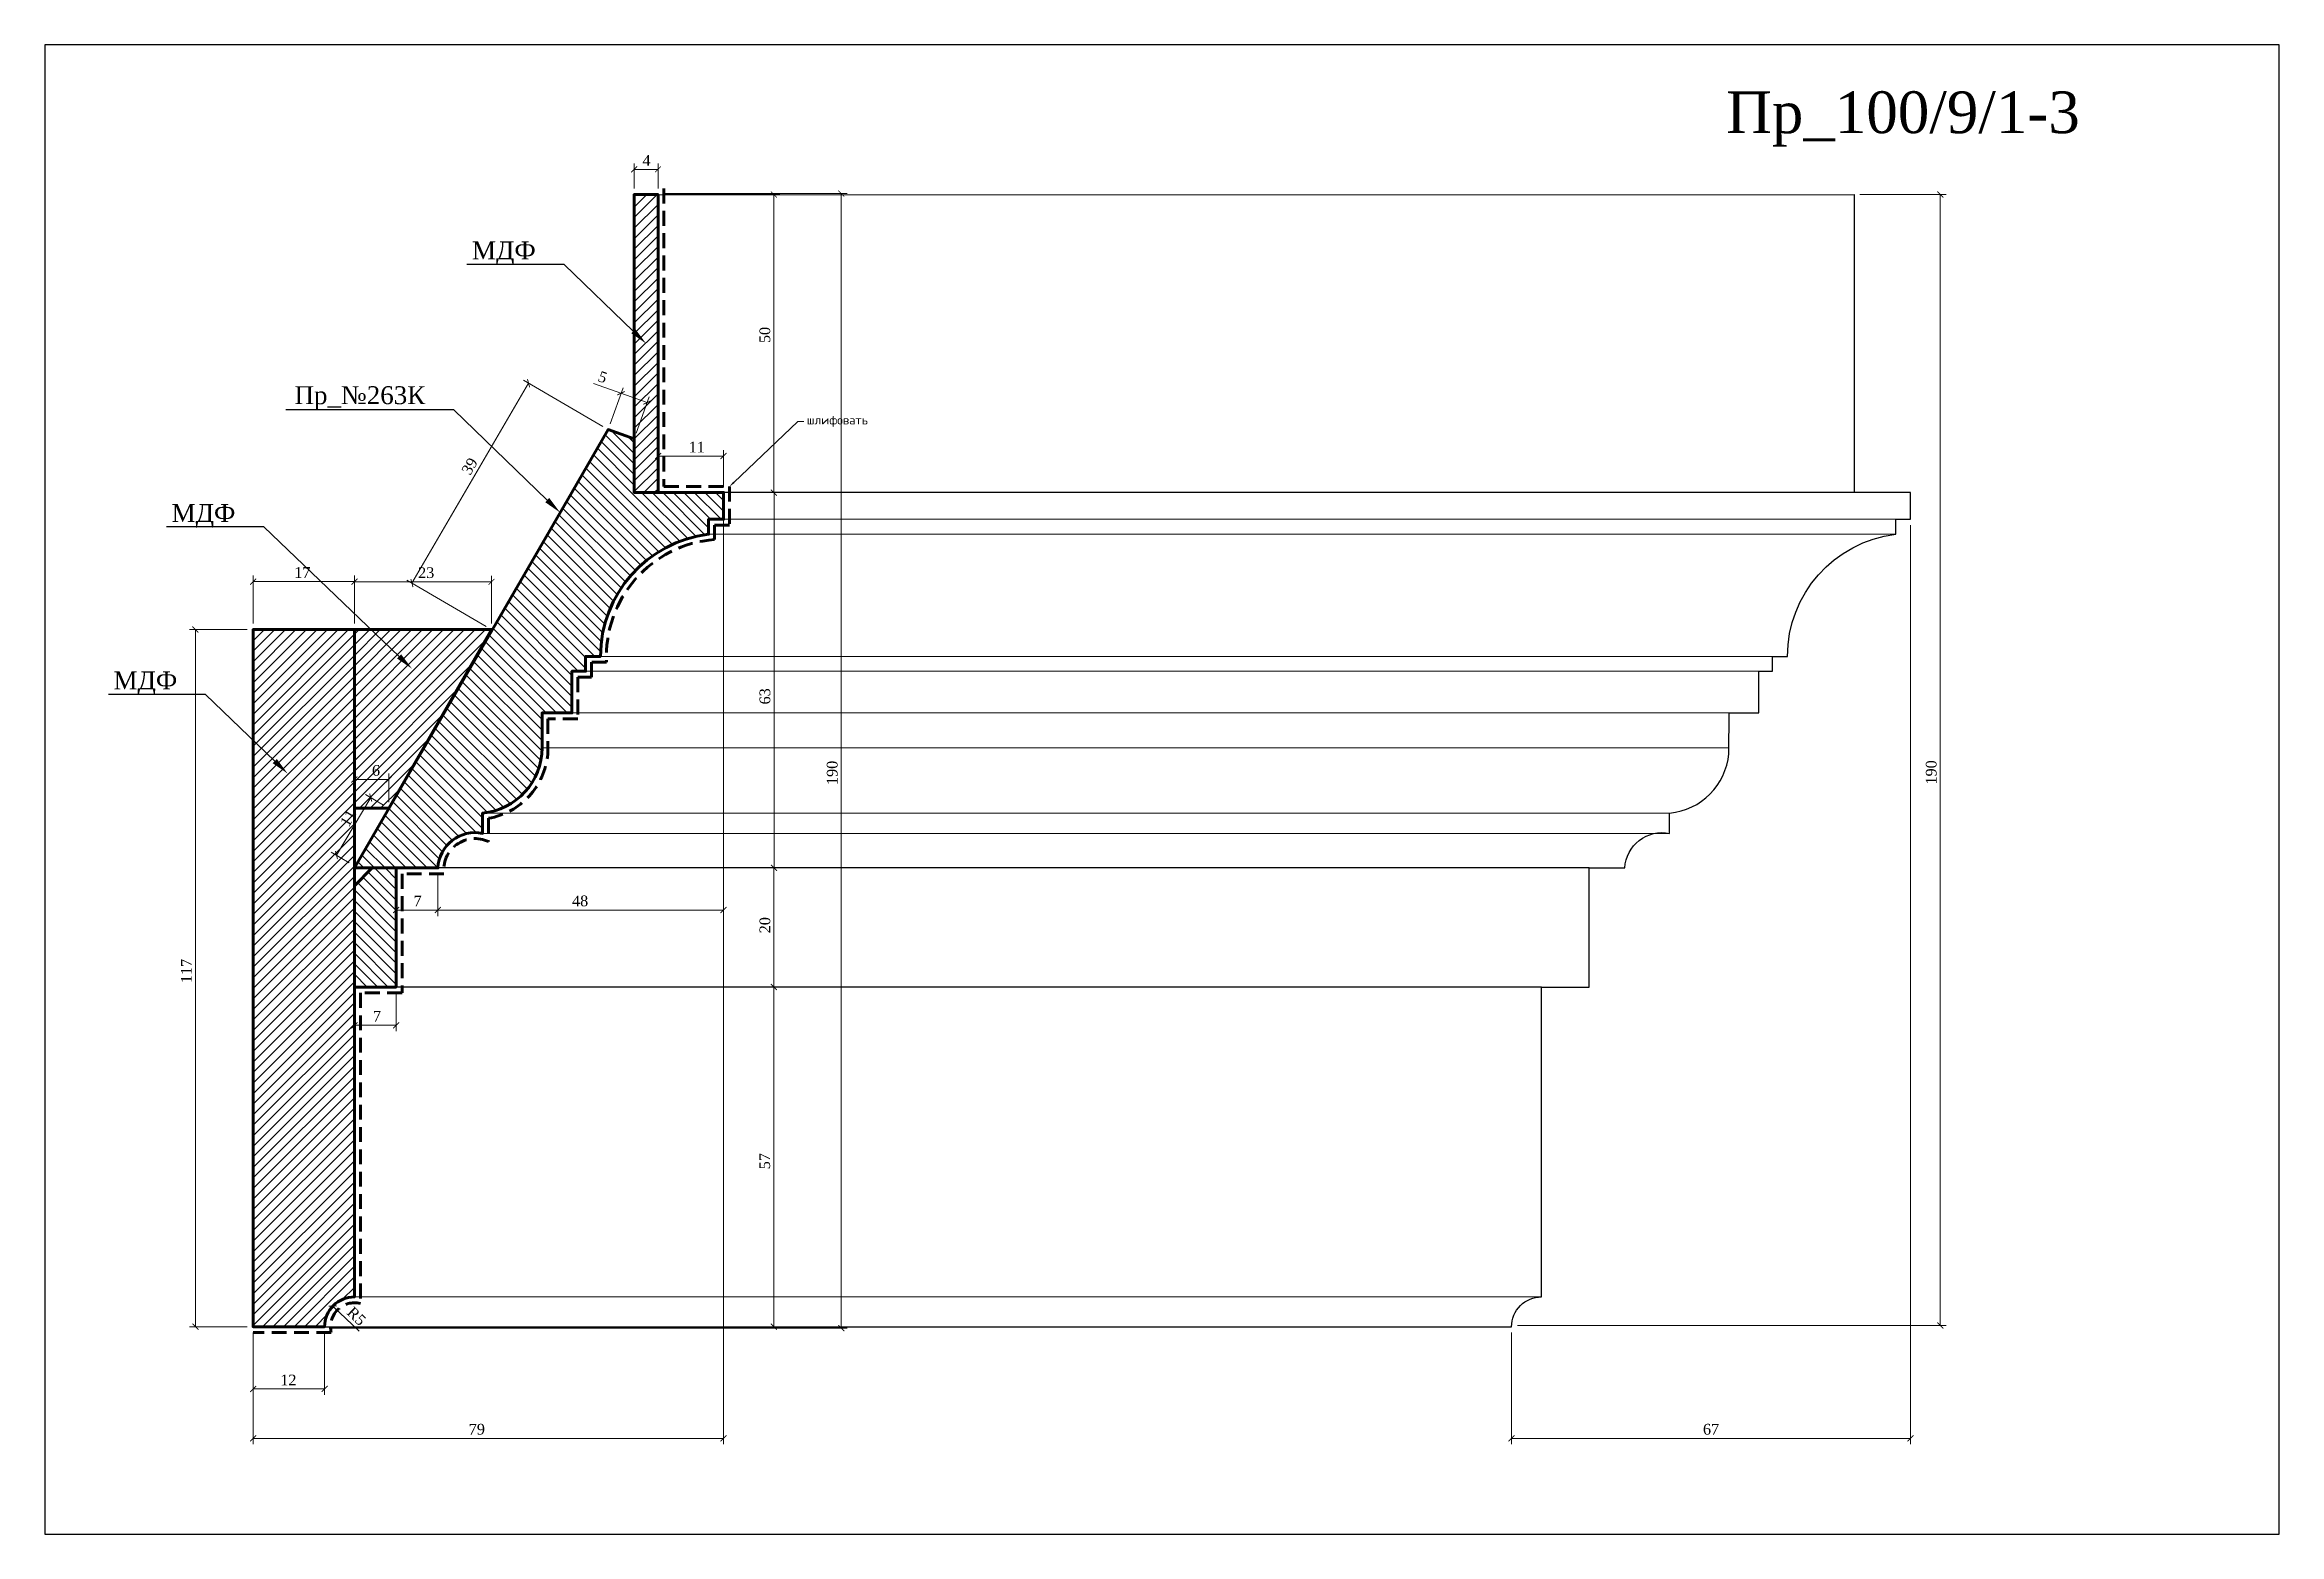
# Model space of a CAD drawing. Header units: millimetres. Extents: x 309411 to 309786, y -92782 to -92532.
import ezdxf
from ezdxf import colors
from ezdxf.entities.mleader import LeaderData, LeaderLine
from ezdxf.math import Vec2, Vec3

# ---------------------------------------------------------------- set-up
doc = ezdxf.new("R2010")
doc.units = ezdxf.units.MM
doc.header["$MEASUREMENT"] = 0
doc.linetypes.add('HIDDEN', pattern=[0.375, 0.25, -0.125])
doc.layers.add('Outside panel', color=7, linetype='Continuous', lineweight=18, true_color=0x7f5e57)
doc.layers.add('линия 50', color=1, linetype='Continuous', lineweight=140)
doc.layers.add('служебный слой РАЗМЕРЫ', color=7, linetype='Continuous', lineweight=9)
doc.layers.add('размеры в модели', color=7, linetype='Continuous')
doc.styles.add('ELECT', font='times.ttf')
doc.styles.get("Standard").update_dxf_attribs({"font": 'times.ttf'})
doc.styles.add('ЕСКД профили текст', font='isocpeur.ttf')
doc.dimstyles.new('M_1', dxfattribs={"dimtxt": 1.8, "dimasz": 1, "dimexe": 1, "dimexo": 1, "dimgap": 0.6, "dimtad": 1, "dimdec": 0, "dimdsep": 46, "dimtxsty": 'Standard', "dimblk": 'ARCHTICK', "dimcen": -5, "dimclrd": 7, "dimclre": 7, "dimclrt": 7, "dimadec": 0, "dimazin": 0, "dimtfac": 1, "dimtdec": 0, "dimtmove": 0, "dimatfit": 3, "dimfxl": 1, "dimtolj": 1, "dimtzin": 0, "dimlwd": 5, "dimlwe": 5, "dimarcsym": 0})
pattern_1 = [(135, (1675.8667, -1718.5558), (-0.8838834765, -0.8838834765), [])]
pattern_2 = [(45, (177.5059, 2059.1072), (-0.8838834765, 0.8838834765), [])]

# ---------------------------------------------------------------- blocks, each defined once
blk = doc.blocks.new('_ArchTick')
at = {"color": 0, "linetype": 'ByBlock', "const_width": 0.15}
blk.add_lwpolyline([(-0.5, -0.5), (0.5, 0.5)], dxfattribs=at)
blk = doc.blocks.new('*D23')
at = {"color": 7, "lineweight": 5, "ltscale": 1000, "transparency": 16777216}
for p, q in [((309724.42, -92612.23), (309724.42, -92766.47)), ((309657.47, -92747.73), (309657.47, -92766.47)), ((309657.47, -92765.47), (309724.42, -92765.47))]:
    blk.add_line(p, q, dxfattribs=at)
at = {"layer": 'Defpoints', "color": 0, "ltscale": 1000, "transparency": 16777216}
for p in [(309724.42, -92611.23), (309657.47, -92746.73), (309724.42, -92765.47)]:
    blk.add_point(p, dxfattribs=at)
at = {"color": 7, "lineweight": 5, "ltscale": 1000, "transparency": 16777216, "rotation": 180}
blk.add_blockref('_ArchTick', (309657.47, -92765.47), dxfattribs=at)
at = {"color": 7, "lineweight": 5, "ltscale": 1000, "transparency": 16777216}
blk.add_blockref('_ArchTick', (309724.42, -92765.47), dxfattribs=at)
at = {"color": 7, "ltscale": 1000, "transparency": 16777216, "insert": (309690.94, -92763.95), "char_height": 1.8, "attachment_point": 5}
blk.add_mtext('\\A1;67', dxfattribs=at)
blk = doc.blocks.new('*D22')
at = {"color": 7, "lineweight": 5, "ltscale": 1000, "transparency": 16777216}
for p, q in [((309715.93, -92556.73), (309730.41, -92556.73)), ((309729.41, -92556.73), (309729.41, -92746.52)), ((309658.47, -92746.52), (309730.41, -92746.52))]:
    blk.add_line(p, q, dxfattribs=at)
at = {"layer": 'Defpoints', "color": 0, "ltscale": 1000, "transparency": 16777216}
for p in [(309714.93, -92556.73), (309657.47, -92746.52), (309729.41, -92746.52)]:
    blk.add_point(p, dxfattribs=at)
at = {"color": 7, "lineweight": 5, "ltscale": 1000, "transparency": 16777216}
for p, rotation in [((309729.41, -92556.73), 90), ((309729.41, -92746.52), 270)]:
    blk.add_blockref('_ArchTick', p, dxfattribs=dict(at, rotation=rotation))
at = {"color": 7, "ltscale": 1000, "transparency": 16777216, "insert": (309727.89, -92653.71), "char_height": 1.8, "attachment_point": 5, "rotation": 90}
blk.add_mtext('\\A1;190', dxfattribs=at)
blk = doc.blocks.new('*D21')
at = {"layer": 'Defpoints', "color": 0, "ltscale": 1000, "transparency": 16777216}
for p in [(309525.22, -92606.73), (309446.28, -92746.73), (309525.22, -92765.47)]:
    blk.add_point(p, dxfattribs=at)
at = {"layer": 'размеры в модели', "color": 7, "lineweight": 5, "ltscale": 1000, "transparency": 16777216}
for p, q in [((309525.22, -92607.73), (309525.22, -92766.47)), ((309446.28, -92747.73), (309446.28, -92766.47)), ((309446.28, -92765.47), (309525.22, -92765.47))]:
    blk.add_line(p, q, dxfattribs=at)
at = {"layer": 'размеры в модели', "color": 7, "lineweight": 5, "ltscale": 1000, "transparency": 16777216, "rotation": 180}
blk.add_blockref('_ArchTick', (309446.28, -92765.47), dxfattribs=at)
at = {"layer": 'размеры в модели', "color": 7, "lineweight": 5, "ltscale": 1000, "transparency": 16777216}
blk.add_blockref('_ArchTick', (309525.22, -92765.47), dxfattribs=at)
at = {"layer": 'размеры в модели', "color": 7, "ltscale": 1000, "transparency": 16777216, "insert": (309483.82, -92763.95), "char_height": 1.8, "attachment_point": 5}
blk.add_mtext('\\A1;79', dxfattribs=at)
blk = doc.blocks.new('*D20')
at = {"layer": 'Defpoints', "color": 0, "ltscale": 1000, "transparency": 16777216}
for p in [(309514.35, -92556.56), (309458.29, -92746.98), (309544.97, -92746.98)]:
    blk.add_point(p, dxfattribs=at)
at = {"layer": 'размеры в модели', "color": 7, "lineweight": 5, "ltscale": 1000, "transparency": 16777216}
for p, q in [((309515.35, -92556.56), (309545.97, -92556.56)), ((309544.97, -92556.56), (309544.97, -92746.98)), ((309459.29, -92746.98), (309545.97, -92746.98))]:
    blk.add_line(p, q, dxfattribs=at)
for p, rotation in [((309544.97, -92556.56), 90), ((309544.97, -92746.98), 270)]:
    blk.add_blockref('_ArchTick', p, dxfattribs=dict(at, rotation=rotation))
at = {"layer": 'размеры в модели', "color": 7, "ltscale": 1000, "transparency": 16777216, "insert": (309543.46, -92653.79), "char_height": 1.8, "attachment_point": 5, "rotation": 90}
blk.add_mtext('\\A1;190', dxfattribs=at)
blk = doc.blocks.new('*D19')
at = {"layer": 'Defpoints', "color": 0, "ltscale": 1000, "transparency": 16777216}
for p in [(309446.28, -92629.73), (309436.59, -92746.73), (309446.28, -92746.73)]:
    blk.add_point(p, dxfattribs=at)
at = {"layer": 'размеры в модели', "color": 7, "lineweight": 5, "ltscale": 1000, "transparency": 16777216}
for p, q in [((309445.28, -92629.73), (309435.59, -92629.73)), ((309436.59, -92629.73), (309436.59, -92746.73)), ((309445.28, -92746.73), (309435.59, -92746.73))]:
    blk.add_line(p, q, dxfattribs=at)
for p, rotation in [((309436.59, -92629.73), 90), ((309436.59, -92746.73), 270)]:
    blk.add_blockref('_ArchTick', p, dxfattribs=dict(at, rotation=rotation))
at = {"layer": 'размеры в модели', "color": 7, "ltscale": 1000, "transparency": 16777216, "insert": (309435.07, -92687.03), "char_height": 1.8, "attachment_point": 5, "rotation": 90}
blk.add_mtext('\\A1;117', dxfattribs=at)
blk = doc.blocks.new('*D18')
at = {"layer": 'Defpoints', "color": 0, "ltscale": 1000, "transparency": 16777216}
for p in [(309486.28, -92621.72), (309463.28, -92629.73), (309486.28, -92629.73)]:
    blk.add_point(p, dxfattribs=at)
at = {"layer": 'размеры в модели', "color": 7, "lineweight": 5, "ltscale": 1000, "transparency": 16777216}
for p, q in [((309463.28, -92628.73), (309463.28, -92620.72)), ((309486.28, -92628.73), (309486.28, -92620.72)), ((309463.28, -92621.72), (309486.28, -92621.72))]:
    blk.add_line(p, q, dxfattribs=at)
at = {"layer": 'размеры в модели', "color": 7, "lineweight": 5, "ltscale": 1000, "transparency": 16777216, "rotation": 180}
blk.add_blockref('_ArchTick', (309463.28, -92621.72), dxfattribs=at)
at = {"layer": 'размеры в модели', "color": 7, "lineweight": 5, "ltscale": 1000, "transparency": 16777216}
blk.add_blockref('_ArchTick', (309486.28, -92621.72), dxfattribs=at)
at = {"layer": 'размеры в модели', "color": 7, "ltscale": 1000, "transparency": 16777216, "insert": (309475.32, -92620.2), "char_height": 1.8, "attachment_point": 5}
blk.add_mtext('\\A1;23', dxfattribs=at)
blk = doc.blocks.new('*D17')
at = {"layer": 'Defpoints', "color": 0, "ltscale": 1000, "transparency": 16777216}
for p in [(309463.28, -92621.68), (309446.28, -92629.73), (309463.28, -92629.73)]:
    blk.add_point(p, dxfattribs=at)
at = {"layer": 'размеры в модели', "color": 7, "lineweight": 5, "ltscale": 1000, "transparency": 16777216}
for p, q in [((309446.28, -92628.73), (309446.28, -92620.68)), ((309463.28, -92628.73), (309463.28, -92620.68)), ((309446.28, -92621.68), (309463.28, -92621.68))]:
    blk.add_line(p, q, dxfattribs=at)
at = {"layer": 'размеры в модели', "color": 7, "lineweight": 5, "ltscale": 1000, "transparency": 16777216, "rotation": 180}
blk.add_blockref('_ArchTick', (309446.28, -92621.68), dxfattribs=at)
at = {"layer": 'размеры в модели', "color": 7, "lineweight": 5, "ltscale": 1000, "transparency": 16777216}
blk.add_blockref('_ArchTick', (309463.28, -92621.68), dxfattribs=at)
at = {"layer": 'размеры в модели', "color": 7, "ltscale": 1000, "transparency": 16777216, "insert": (309454.54, -92620.16), "char_height": 1.8, "attachment_point": 5}
blk.add_mtext('\\A1;17', dxfattribs=at)
blk = doc.blocks.new('*D16')
at = {"layer": 'Defpoints', "color": 0, "ltscale": 1000, "transparency": 16777216}
for p in [(309459.67, -92743.27), (309463.28, -92746.73)]:
    blk.add_point(p, dxfattribs=at)
at = {"layer": 'размеры в модели', "color": 7, "lineweight": 5, "ltscale": 1000, "transparency": 16777216}
blk.add_line((309464.06, -92747.48), (309459.67, -92743.27), dxfattribs=at)
at = {"layer": 'размеры в модели', "color": 7, "lineweight": 5, "ltscale": 1000, "transparency": 16777216, "rotation": 136.2075219854347}
blk.add_blockref('_ArchTick', (309459.67, -92743.27), dxfattribs=at)
at = {"layer": 'размеры в модели', "color": 7, "ltscale": 1000, "transparency": 16777216, "insert": (309463.63, -92744.97), "char_height": 1.8, "attachment_point": 5, "rotation": 316.2075}
blk.add_mtext('\\A1;R5', dxfattribs=at)
blk = doc.blocks.new('*D15')
at = {"layer": 'Defpoints', "color": 0, "ltscale": 1000, "transparency": 16777216}
for p in [(309512.39, -92591.64), (309505.85, -92596.17), (309510.22, -92597.73)]:
    blk.add_point(p, dxfattribs=at)
at = {"layer": 'размеры в модели', "color": 7, "lineweight": 5, "ltscale": 1000, "transparency": 16777216}
for p, q in [((309508.01, -92590.08), (309503.37, -92588.43)), ((309506.18, -92595.23), (309508.35, -92589.14)), ((309512.39, -92591.64), (309508.01, -92590.08)), ((309510.56, -92596.79), (309512.73, -92590.7))]:
    blk.add_line(p, q, dxfattribs=at)
for p, rotation in [((309508.01, -92590.08), 160.4002902093066), ((309512.39, -92591.64), 340.4002902093066)]:
    blk.add_blockref('_ArchTick', p, dxfattribs=dict(at, rotation=rotation))
at = {"layer": 'размеры в модели', "color": 7, "ltscale": 1000, "transparency": 16777216, "insert": (309504.93, -92587.37), "char_height": 1.8, "attachment_point": 5, "rotation": 340.4003}
blk.add_mtext('\\A1;5', dxfattribs=at)
blk = doc.blocks.new('*D14')
at = {"layer": 'Defpoints', "color": 0, "ltscale": 1000, "transparency": 16777216}
for p in [(309525.22, -92600.61), (309514.23, -92606.76), (309525.22, -92606.76)]:
    blk.add_point(p, dxfattribs=at)
at = {"layer": 'размеры в модели', "color": 7, "lineweight": 5, "ltscale": 1000, "transparency": 16777216}
for p, q in [((309514.23, -92605.76), (309514.23, -92599.61)), ((309514.23, -92600.61), (309525.22, -92600.61)), ((309525.22, -92605.76), (309525.22, -92599.61))]:
    blk.add_line(p, q, dxfattribs=at)
at = {"layer": 'размеры в модели', "color": 7, "lineweight": 5, "ltscale": 1000, "transparency": 16777216, "rotation": 180}
blk.add_blockref('_ArchTick', (309514.23, -92600.61), dxfattribs=at)
at = {"layer": 'размеры в модели', "color": 7, "lineweight": 5, "ltscale": 1000, "transparency": 16777216}
blk.add_blockref('_ArchTick', (309525.22, -92600.61), dxfattribs=at)
at = {"layer": 'размеры в модели', "color": 7, "ltscale": 1000, "transparency": 16777216, "insert": (309520.72, -92599.11), "char_height": 1.8, "attachment_point": 5}
blk.add_mtext('\\A1;11', dxfattribs=at)
blk = doc.blocks.new('*D13')
at = {"layer": 'Defpoints', "color": 0, "ltscale": 1000, "transparency": 16777216}
for p in [(309525.22, -92611.23), (309477.28, -92669.73), (309525.22, -92676.81)]:
    blk.add_point(p, dxfattribs=at)
at = {"layer": 'размеры в модели', "color": 7, "lineweight": 5, "ltscale": 1000, "transparency": 16777216}
for p, q in [((309525.22, -92612.23), (309525.22, -92677.81)), ((309477.28, -92670.73), (309477.28, -92677.81)), ((309477.28, -92676.81), (309525.22, -92676.81))]:
    blk.add_line(p, q, dxfattribs=at)
at = {"layer": 'размеры в модели', "color": 7, "lineweight": 5, "ltscale": 1000, "transparency": 16777216, "rotation": 180}
blk.add_blockref('_ArchTick', (309477.28, -92676.81), dxfattribs=at)
at = {"layer": 'размеры в модели', "color": 7, "lineweight": 5, "ltscale": 1000, "transparency": 16777216}
blk.add_blockref('_ArchTick', (309525.22, -92676.81), dxfattribs=at)
at = {"layer": 'размеры в модели', "color": 7, "ltscale": 1000, "transparency": 16777216, "insert": (309501.15, -92675.29), "char_height": 1.8, "attachment_point": 5}
blk.add_mtext('\\A1;48', dxfattribs=at)
blk = doc.blocks.new('*D12')
at = {"layer": 'Defpoints', "color": 0, "ltscale": 1000, "transparency": 16777216}
for p in [(309470.28, -92669.73), (309477.28, -92669.72), (309477.28, -92676.81)]:
    blk.add_point(p, dxfattribs=at)
at = {"layer": 'размеры в модели', "color": 7, "lineweight": 5, "ltscale": 1000, "transparency": 16777216}
for p, q in [((309470.28, -92670.73), (309470.28, -92677.81)), ((309477.28, -92670.72), (309477.28, -92677.81)), ((309470.28, -92676.81), (309477.28, -92676.81))]:
    blk.add_line(p, q, dxfattribs=at)
at = {"layer": 'размеры в модели', "color": 7, "lineweight": 5, "ltscale": 1000, "transparency": 16777216, "rotation": 180}
blk.add_blockref('_ArchTick', (309470.28, -92676.81), dxfattribs=at)
at = {"layer": 'размеры в модели', "color": 7, "lineweight": 5, "ltscale": 1000, "transparency": 16777216}
blk.add_blockref('_ArchTick', (309477.28, -92676.81), dxfattribs=at)
at = {"layer": 'размеры в модели', "color": 7, "ltscale": 1000, "transparency": 16777216, "insert": (309473.88, -92675.29), "char_height": 1.8, "attachment_point": 5}
blk.add_mtext('\\A1;7', dxfattribs=at)
blk = doc.blocks.new('*D11')
at = {"layer": 'Defpoints', "color": 0, "ltscale": 1000, "transparency": 16777216}
for p in [(309463.28, -92689.73), (309470.28, -92689.73), (309470.28, -92696.15)]:
    blk.add_point(p, dxfattribs=at)
at = {"layer": 'размеры в модели', "color": 7, "lineweight": 5, "ltscale": 1000, "transparency": 16777216}
for p, q in [((309463.28, -92690.73), (309463.28, -92697.15)), ((309470.28, -92690.73), (309470.28, -92697.15)), ((309463.28, -92696.15), (309470.28, -92696.15))]:
    blk.add_line(p, q, dxfattribs=at)
at = {"layer": 'размеры в модели', "color": 7, "lineweight": 5, "ltscale": 1000, "transparency": 16777216, "rotation": 180}
blk.add_blockref('_ArchTick', (309463.28, -92696.15), dxfattribs=at)
at = {"layer": 'размеры в модели', "color": 7, "lineweight": 5, "ltscale": 1000, "transparency": 16777216}
blk.add_blockref('_ArchTick', (309470.28, -92696.15), dxfattribs=at)
at = {"layer": 'размеры в модели', "color": 7, "ltscale": 1000, "transparency": 16777216, "insert": (309467.06, -92694.64), "char_height": 1.8, "attachment_point": 5}
blk.add_mtext('\\A1;7', dxfattribs=at)
blk = doc.blocks.new('*D10')
at = {"layer": 'Defpoints', "color": 0, "ltscale": 1000, "transparency": 16777216}
for p in [(309446.28, -92746.73), (309458.28, -92746.73), (309458.28, -92757.18)]:
    blk.add_point(p, dxfattribs=at)
at = {"layer": 'размеры в модели', "color": 7, "lineweight": 5, "ltscale": 1000, "transparency": 16777216}
for p, q in [((309446.28, -92747.73), (309446.28, -92758.18)), ((309458.28, -92747.73), (309458.28, -92758.18)), ((309446.28, -92757.18), (309458.28, -92757.18))]:
    blk.add_line(p, q, dxfattribs=at)
at = {"layer": 'размеры в модели', "color": 7, "lineweight": 5, "ltscale": 1000, "transparency": 16777216, "rotation": 180}
blk.add_blockref('_ArchTick', (309446.28, -92757.18), dxfattribs=at)
at = {"layer": 'размеры в модели', "color": 7, "lineweight": 5, "ltscale": 1000, "transparency": 16777216}
blk.add_blockref('_ArchTick', (309458.28, -92757.18), dxfattribs=at)
at = {"layer": 'размеры в модели', "color": 7, "ltscale": 1000, "transparency": 16777216, "insert": (309452.19, -92755.68), "char_height": 1.8, "attachment_point": 5}
blk.add_mtext('\\A1;12', dxfattribs=at)
blk = doc.blocks.new('*D9')
at = {"layer": 'Defpoints', "color": 0, "ltscale": 1000, "transparency": 16777216}
for p in [(309470.28, -92689.73), (309458.28, -92746.73), (309533.66, -92746.73)]:
    blk.add_point(p, dxfattribs=at)
at = {"layer": 'размеры в модели', "color": 7, "lineweight": 5, "ltscale": 1000, "transparency": 16777216}
for p, q in [((309471.28, -92689.73), (309534.66, -92689.73)), ((309533.66, -92689.73), (309533.66, -92746.73)), ((309459.28, -92746.73), (309534.66, -92746.73))]:
    blk.add_line(p, q, dxfattribs=at)
for p, rotation in [((309533.66, -92689.73), 90), ((309533.66, -92746.73), 270)]:
    blk.add_blockref('_ArchTick', p, dxfattribs=dict(at, rotation=rotation))
at = {"layer": 'размеры в модели', "color": 7, "ltscale": 1000, "transparency": 16777216, "insert": (309532.14, -92718.96), "char_height": 1.8, "attachment_point": 5, "rotation": 90}
blk.add_mtext('\\A1;57', dxfattribs=at)
blk = doc.blocks.new('*D8')
at = {"layer": 'Defpoints', "color": 0, "ltscale": 1000, "transparency": 16777216}
for p in [(309470.28, -92669.73), (309533.68, -92669.73), (309470.28, -92689.73)]:
    blk.add_point(p, dxfattribs=at)
at = {"layer": 'размеры в модели', "color": 7, "lineweight": 5, "ltscale": 1000, "transparency": 16777216}
for p, q in [((309471.28, -92669.73), (309534.68, -92669.73)), ((309533.68, -92689.73), (309533.68, -92669.73)), ((309471.28, -92689.73), (309534.68, -92689.73))]:
    blk.add_line(p, q, dxfattribs=at)
for p, rotation in [((309533.68, -92669.73), 90), ((309533.68, -92689.73), 270)]:
    blk.add_blockref('_ArchTick', p, dxfattribs=dict(at, rotation=rotation))
at = {"layer": 'размеры в модели', "color": 7, "ltscale": 1000, "transparency": 16777216, "insert": (309532.17, -92679.35), "char_height": 1.8, "attachment_point": 5, "rotation": 90}
blk.add_mtext('\\A1;20', dxfattribs=at)
blk = doc.blocks.new('*D7')
at = {"layer": 'Defpoints', "color": 0, "ltscale": 1000, "transparency": 16777216}
for p in [(309525.22, -92606.76), (309477.28, -92669.73), (309533.69, -92669.73)]:
    blk.add_point(p, dxfattribs=at)
at = {"layer": 'размеры в модели', "color": 7, "lineweight": 5, "ltscale": 1000, "transparency": 16777216}
for p, q in [((309526.22, -92606.76), (309534.69, -92606.76)), ((309533.69, -92606.76), (309533.69, -92669.73)), ((309478.28, -92669.73), (309534.69, -92669.73))]:
    blk.add_line(p, q, dxfattribs=at)
for p, rotation in [((309533.69, -92606.76), 90), ((309533.69, -92669.73), 270)]:
    blk.add_blockref('_ArchTick', p, dxfattribs=dict(at, rotation=rotation))
at = {"layer": 'размеры в модели', "color": 7, "ltscale": 1000, "transparency": 16777216, "insert": (309532.17, -92640.94), "char_height": 1.8, "attachment_point": 5, "rotation": 90}
blk.add_mtext('\\A1;63', dxfattribs=at)
blk = doc.blocks.new('*D6')
at = {"layer": 'Defpoints', "color": 0, "ltscale": 1000, "transparency": 16777216}
for p in [(309514.22, -92556.73), (309514.23, -92606.76), (309533.67, -92606.76)]:
    blk.add_point(p, dxfattribs=at)
at = {"layer": 'размеры в модели', "color": 7, "lineweight": 5, "ltscale": 1000, "transparency": 16777216}
for p, q in [((309515.22, -92556.73), (309534.67, -92556.73)), ((309533.67, -92556.73), (309533.67, -92606.76)), ((309515.23, -92606.76), (309534.67, -92606.76))]:
    blk.add_line(p, q, dxfattribs=at)
for p, rotation in [((309533.67, -92556.73), 90), ((309533.67, -92606.76), 270)]:
    blk.add_blockref('_ArchTick', p, dxfattribs=dict(at, rotation=rotation))
at = {"layer": 'размеры в модели', "color": 7, "ltscale": 1000, "transparency": 16777216, "insert": (309532.16, -92580.3), "char_height": 1.8, "attachment_point": 5, "rotation": 90}
blk.add_mtext('\\A1;50', dxfattribs=at)
blk = doc.blocks.new('*D5')
at = {"layer": 'Defpoints', "color": 0, "ltscale": 1000, "transparency": 16777216}
for p in [(309514.22, -92552.5), (309510.22, -92556.73), (309514.22, -92556.73)]:
    blk.add_point(p, dxfattribs=at)
at = {"layer": 'размеры в модели', "color": 7, "lineweight": 5, "ltscale": 1000, "transparency": 16777216}
for p, q in [((309510.22, -92555.73), (309510.22, -92551.5)), ((309510.22, -92552.5), (309514.22, -92552.5)), ((309514.22, -92555.73), (309514.22, -92551.5))]:
    blk.add_line(p, q, dxfattribs=at)
at = {"layer": 'размеры в модели', "color": 7, "lineweight": 5, "ltscale": 1000, "transparency": 16777216, "rotation": 180}
blk.add_blockref('_ArchTick', (309510.22, -92552.5), dxfattribs=at)
at = {"layer": 'размеры в модели', "color": 7, "lineweight": 5, "ltscale": 1000, "transparency": 16777216}
blk.add_blockref('_ArchTick', (309514.22, -92552.5), dxfattribs=at)
at = {"layer": 'размеры в модели', "color": 7, "ltscale": 1000, "transparency": 16777216, "insert": (309512.29, -92551), "char_height": 1.8, "attachment_point": 5}
blk.add_mtext('\\A1;4', dxfattribs=at)
blk = doc.blocks.new('*D4')
at = {"layer": 'Defpoints', "color": 0, "ltscale": 1000, "transparency": 16777216}
for p in [(309466.01, -92657.93), (309469.03, -92659.73), (309463.28, -92669.38)]:
    blk.add_point(p, dxfattribs=at)
at = {"layer": 'размеры в модели', "color": 7, "lineweight": 5, "ltscale": 1000, "transparency": 16777216}
for p, q in [((309460.26, -92667.58), (309466.01, -92657.93)), ((309468.17, -92659.22), (309465.15, -92657.42)), ((309462.42, -92668.87), (309459.4, -92667.07))]:
    blk.add_line(p, q, dxfattribs=at)
for p, rotation in [((309466.01, -92657.93), 59.21579280477431), ((309460.26, -92667.58), 239.2157928047743)]:
    blk.add_blockref('_ArchTick', p, dxfattribs=dict(at, rotation=rotation))
at = {"layer": 'размеры в модели', "color": 7, "ltscale": 1000, "transparency": 16777216, "insert": (309462.21, -92661.38), "char_height": 1.8, "attachment_point": 5, "rotation": 59.2158}
blk.add_mtext('\\A1;11', dxfattribs=at)
blk = doc.blocks.new('*D3')
at = {"layer": 'Defpoints', "color": 0, "ltscale": 1000, "transparency": 16777216}
for p in [(309469.03, -92654.9), (309463.28, -92659.73), (309469.03, -92659.73)]:
    blk.add_point(p, dxfattribs=at)
at = {"layer": 'размеры в модели', "color": 7, "lineweight": 5, "ltscale": 1000, "transparency": 16777216}
for p, q in [((309463.28, -92658.73), (309463.28, -92653.9)), ((309463.28, -92654.9), (309469.03, -92654.9)), ((309469.03, -92658.73), (309469.03, -92653.9))]:
    blk.add_line(p, q, dxfattribs=at)
at = {"layer": 'размеры в модели', "color": 7, "lineweight": 5, "ltscale": 1000, "transparency": 16777216, "rotation": 180}
blk.add_blockref('_ArchTick', (309463.28, -92654.9), dxfattribs=at)
at = {"layer": 'размеры в модели', "color": 7, "lineweight": 5, "ltscale": 1000, "transparency": 16777216}
blk.add_blockref('_ArchTick', (309469.03, -92654.9), dxfattribs=at)
at = {"layer": 'размеры в модели', "color": 7, "ltscale": 1000, "transparency": 16777216, "insert": (309466.9, -92653.38), "char_height": 1.8, "attachment_point": 5}
blk.add_mtext('\\A1;6', dxfattribs=at)
blk = doc.blocks.new('*D2')
at = {"layer": 'Defpoints', "color": 0, "ltscale": 1000, "transparency": 16777216}
for p in [(309492.5, -92588.39), (309505.85, -92596.17), (309486.28, -92629.73)]:
    blk.add_point(p, dxfattribs=at)
at = {"layer": 'размеры в модели', "color": 7, "lineweight": 5, "ltscale": 1000, "transparency": 16777216}
for p, q in [((309472.93, -92621.94), (309492.5, -92588.39)), ((309504.98, -92595.67), (309491.64, -92587.88)), ((309485.41, -92629.22), (309472.07, -92621.44))]:
    blk.add_line(p, q, dxfattribs=at)
for p, rotation in [((309492.5, -92588.39), 59.75077980436529), ((309472.93, -92621.94), 239.7507798043653)]:
    blk.add_blockref('_ArchTick', p, dxfattribs=dict(at, rotation=rotation))
at = {"layer": 'размеры в модели', "color": 7, "ltscale": 1000, "transparency": 16777216, "insert": (309482.61, -92602.33), "char_height": 1.8, "attachment_point": 5, "rotation": 59.7508}
blk.add_mtext('\\A1;39', dxfattribs=at)

msp = doc.modelspace()

# ---------------------------------------------------------------- hatches: boundary and pattern name
at = {"layer": 'Outside panel', "ltscale": 1000}
h = msp.add_hatch(dxfattribs=at)
h.set_pattern_fill('ANSI31', color=5, scale=10)
h.set_pattern_definition(pattern_2)
h.paths.add_polyline_path([(309514.22, -92556.73), (309510.22, -92556.73), (309510.22, -92606.73), (309514.22, -92606.73)])
h = msp.add_hatch(dxfattribs=at)
h.set_pattern_fill('ANSI31', color=256, scale=10, angle=90)
h.set_pattern_definition(pattern_1)
h.paths.add_polyline_path([(309522.72, -92613.73), (309522.72, -92611.23), (309525.22, -92611.23), (309525.22, -92606.73), (309510.22, -92606.73), (309510.22, -92597.73), (309505.85, -92596.17), (309499.74, -92606.73), (309463.28, -92669.73), (309477.28, -92669.73, -0.456652), (309484.77, -92663.94), (309484.77, -92660.53, 0.387795), (309494.77, -92649.57), (309494.77, -92643.73), (309499.77, -92643.73), (309499.77, -92636.73), (309502.07, -92636.73), (309502.07, -92634.23), (309504.57, -92634.23, -0.379101)])
h = msp.add_hatch(dxfattribs=at)
h.set_pattern_fill('ANSI31', color=5, scale=10)
h.set_pattern_definition(pattern_2)
h.paths.add_polyline_path([(309463.28, -92672.73), (309463.28, -92669.73), (309463.28, -92629.73), (309446.28, -92629.73), (309446.28, -92746.73), (309458.28, -92746.73, -0.414214), (309463.28, -92741.73), (309463.28, -92699.73), (309463.28, -92689.73), (309463.28, -92689.73)])
h = msp.add_hatch(dxfattribs=at)
h.set_pattern_fill('ANSI31', color=5, scale=10)
h.set_pattern_definition(pattern_2)
h.paths.add_polyline_path([(309486.28, -92629.73), (309463.28, -92629.73), (309463.28, -92659.73), (309469.03, -92659.73)])
h = msp.add_hatch(dxfattribs=at)
h.set_pattern_fill('ANSI31', color=256, scale=10, angle=90)
h.set_pattern_definition(pattern_1)
h.paths.add_polyline_path([(309470.28, -92669.73), (309466.28, -92669.73), (309463.28, -92672.73), (309463.28, -92689.73), (309470.28, -92689.73)])

# ---------------------------------------------------------------- linework, layer by layer
at = {"linetype": 'Continuous', "lineweight": 15}
for p, q in [((309721.92, -92613.73), (309522.72, -92613.73)), ((309721.92, -92611.23), (309525.22, -92611.23)), ((309701.27, -92634.23), (309504.57, -92634.23)), ((309698.97, -92636.73), (309502.07, -92636.73)), ((309693.97, -92643.73), (309499.77, -92643.73)), ((309693.97, -92649.57), (309494.77, -92649.57)), ((309683.97, -92660.53), (309484.77, -92660.53)), ((309683.97, -92663.94), (309484.77, -92663.94)), ((309662.47, -92741.73), (309463.28, -92741.72))]:
    msp.add_line(p, q, dxfattribs=at)
at = {"color": 7}
for p, q in [((309670.47, -92669.73), (309477.28, -92669.73)), ((309662.47, -92689.73), (309470.28, -92689.73))]:
    msp.add_line(p, q, dxfattribs=at)
at = {"color": 6, "ltscale": 1000}
msp.add_lwpolyline([(309411.3, -92781.58), (309786.3, -92781.58), (309786.3, -92531.58), (309411.3, -92531.58)], close=True, dxfattribs=at)
at = {"color": 7}
msp.add_lwpolyline([(309714.93, -92606.73), (309514.22, -92606.76), (309514.22, -92556.76), (309714.93, -92556.73)], close=True, dxfattribs=at)
msp.add_lwpolyline([(309458.28, -92746.73), (309657.47, -92746.73, -0.414214), (309662.47, -92741.73), (309662.47, -92689.73), (309670.47, -92689.73), (309670.47, -92669.73), (309676.47, -92669.73, -0.456652), (309683.97, -92663.94), (309683.97, -92660.53, 0.361838), (309693.92, -92650.57), (309693.97, -92643.73), (309698.97, -92643.73), (309698.97, -92636.73), (309701.27, -92636.73), (309701.27, -92634.23), (309703.77, -92634.23, -0.379101), (309721.92, -92613.73), (309721.92, -92611.23), (309724.42, -92611.23), (309724.42, -92606.73), (309513.77, -92606.73)], format="xyb", dxfattribs=at)
at = {"layer": 'линия 50', "color": 1, "linetype": 'HIDDEN', "ltscale": 10, "true_color": 0xff0909}
msp.add_lwpolyline([(309515.22, -92555.73), (309515.22, -92555.73), (309515.22, -92605.73), (309526.22, -92605.73), (309526.22, -92612.23), (309523.72, -92612.23), (309523.72, -92614.63, 0.406766), (309505.59, -92635.23), (309503.06, -92635.23), (309503.06, -92637.73), (309500.76, -92637.73), (309500.76, -92644.73), (309495.76, -92644.73), (309495.72, -92650.62, -0.341382), (309485.76, -92661.41), (309485.76, -92665.32, 0.590336), (309478.3, -92670.73), (309471.28, -92670.73), (309471.28, -92690.73), (309464.27, -92690.73), (309464.27, -92742.85, 0.571283), (309459.4, -92747.73), (309446.28, -92747.73)], format="xyb", dxfattribs=at)
at = {"layer": 'линия 50', "color": 7}
for points in [[(309514.22, -92606.73), (309510.22, -92606.73), (309510.22, -92556.73), (309514.22, -92556.73)], [(309469.03, -92659.73), (309486.28, -92629.73), (309463.28, -92629.73), (309463.28, -92659.73)]]:
    msp.add_lwpolyline(points, close=True, dxfattribs=at)
for points in [[(309525.22, -92606.73), (309510.22, -92606.73), (309510.22, -92597.73), (309505.85, -92596.17), (309499.74, -92606.73), (309463.28, -92669.73), (309477.28, -92669.73, -0.456652), (309484.77, -92663.94), (309484.77, -92660.53, 0.387795), (309494.77, -92649.57), (309494.77, -92643.73), (309499.77, -92643.73), (309499.77, -92636.73), (309502.07, -92636.73), (309502.07, -92634.23), (309504.57, -92634.23, -0.379101), (309522.72, -92613.73), (309522.72, -92611.23), (309525.22, -92611.23), (309525.22, -92606.73), (309510.22, -92606.73)], [(309463.28, -92629.73), (309446.28, -92629.73), (309446.28, -92746.73), (309458.28, -92746.73, -0.414214), (309463.28, -92741.73), (309463.28, -92699.73), (309463.28, -92699.73), (309463.28, -92669.73), (309463.28, -92669.73), (309463.28, -92629.73)]]:
    msp.add_lwpolyline(points, format="xyb", dxfattribs=at)
msp.add_lwpolyline([(309463.28, -92672.73), (309463.28, -92689.73), (309470.28, -92689.73), (309470.28, -92669.73), (309466.28, -92669.73), (309463.28, -92672.73)], dxfattribs=at)

# ---------------------------------------------------------------- texts
at = {"color": 7, "ltscale": 1000, "style": 'ELECT'}
msp.add_text('Пр_100/9/1-3', height=7, dxfattribs=at).set_placement((309693.5, -92546.42))

# ---------------------------------------------------------------- dimensions: what is measured, and where the dimension line sits
at = {"color": 5, "ltscale": 1000}
dim = msp.add_linear_dim(base=(309729.41, -92746.52), p1=(309714.93, -92556.73), p2=(309657.47, -92746.52), angle=90, dimstyle='M_1', dxfattribs=at)
dim.commit()
dim.dimension.update_dxf_attribs({"geometry": '*D22', "text_midpoint": (309729.41, -92653.71), "dimtype": 128})
dim = msp.add_linear_dim(base=(309724.42, -92765.47), p1=(309657.47, -92746.73), p2=(309724.42, -92611.23), dimstyle='M_1', dxfattribs=at)
dim.commit()
dim.dimension.update_dxf_attribs({"geometry": '*D23', "text_midpoint": (309690.94, -92765.47), "dimtype": 128})
at = {"layer": 'размеры в модели', "color": 5, "ltscale": 1000}
for base, p1, p2, picture, middle in [((309514.22, -92552.5), (309510.22, -92556.73), (309514.22, -92556.73), '*D5', (309512.29, -92552.5)), ((309525.22, -92600.61), (309514.23, -92606.76), (309525.22, -92606.76), '*D14', (309520.72, -92600.61)), ((309525.22, -92765.47), (309446.28, -92746.73), (309525.22, -92606.73), '*D21', (309483.82, -92765.47)), ((309525.22, -92676.81), (309477.28, -92669.73), (309525.22, -92611.23), '*D13', (309501.15, -92676.81)), ((309463.28, -92621.68), (309446.28, -92629.73), (309463.28, -92629.73), '*D17', (309454.54, -92621.68)), ((309486.28, -92621.72), (309463.28, -92629.73), (309486.28, -92629.73), '*D18', (309475.32, -92621.72)), ((309477.28, -92676.81), (309470.28, -92669.73), (309477.28, -92669.72), '*D12', (309473.88, -92676.81)), ((309470.28, -92696.15), (309463.28, -92689.73), (309470.28, -92689.73), '*D11', (309467.06, -92696.15)), ((309458.28, -92757.18), (309446.28, -92746.73), (309458.28, -92746.73), '*D10', (309452.19, -92757.18))]:
    dim = msp.add_linear_dim(base=base, p1=p1, p2=p2, dimstyle='M_1', dxfattribs=at)
    dim.commit()
    dim.dimension.update_dxf_attribs({"geometry": picture, "text_midpoint": middle, "dimtype": 128})
for base, p1, p2, angle, picture, middle, dimtype in [((309544.97, -92746.98), (309514.35, -92556.56), (309458.29, -92746.98), 90, '*D20', (309544.97, -92653.79), 128), ((309533.67, -92606.76), (309514.22, -92556.73), (309514.23, -92606.76), 90, '*D6', (309533.67, -92580.3), 128), ((309512.39, -92591.64), (309505.85, -92596.17), (309510.22, -92597.73), 340.4003, '*D15', (309504.42, -92588.8), 129), ((309492.5, -92588.39), (309486.28, -92629.73), (309505.85, -92596.17), 59.7508, '*D2', (309483.92, -92603.1), 129), ((309533.69, -92669.73), (309525.22, -92606.76), (309477.28, -92669.73), 90, '*D7', (309533.69, -92640.94), 128), ((309436.59, -92746.73), (309446.28, -92629.73), (309446.28, -92746.73), 90, '*D19', (309436.59, -92687.03), 128), ((309469.03, -92654.9), (309463.28, -92659.73), (309469.03, -92659.73), 0, '*D3', (309466.9, -92654.9), 129), ((309466.01, -92657.93), (309463.28, -92669.38), (309469.03, -92659.73), 59.2158, '*D4', (309463.5, -92662.15), 129), ((309533.68, -92669.73), (309470.28, -92689.73), (309470.28, -92669.73), 90, '*D8', (309533.68, -92679.35), 128), ((309533.66, -92746.73), (309470.28, -92689.73), (309458.28, -92746.73), 90, '*D9', (309533.66, -92718.96), 128)]:
    dim = msp.add_linear_dim(base=base, p1=p1, p2=p2, angle=angle, dimstyle='M_1', dxfattribs=at)
    dim.commit()
    dim.dimension.update_dxf_attribs({"geometry": picture, "text_midpoint": middle, "dimtype": dimtype})
dim = msp.add_radius_dim(center=(309463.28, -92746.73), mpoint=(309459.67, -92743.27), dimstyle='M_1', dxfattribs=at)
dim.commit()
dim.dimension.update_dxf_attribs({"geometry": '*D16', "text_midpoint": (309462.58, -92746.06), "dimtype": 132})

# ---------------------------------------------------------------- leaders
at = {"layer": 'размеры в модели', "color": 7, "ltscale": 1000}
ml = msp.add_multileader_mtext('Standard', dxfattribs=at)
ml.set_content('\\A1;МДФ  ', color=7)
ml.set_leader_properties()
ml.build(insert=Vec2(0, 0))
ml.multileader.update_dxf_attribs({"text_right_attachment_type": 6, "dogleg_length": 0.36, "arrow_head_size": 3})
ctx = ml.context
ctx.base_point, ctx.char_height, ctx.arrow_head_size, ctx.landing_gap_size, ctx.plane_origin = Vec3(309483.39, -92566.52), 3, 3, 0.09, Vec3(309493.65, -92584.45)
ctx.right_attachment, ctx.text_align_type = 6, 2
notes = []
notes.append((ctx, [(0, (1, 1, 0), (309498.47, -92568.45), (-1, 0), 4.68, [(0, [(309512.22, -92581.73)], 0, [])])]))
ctx.mtext.insert, ctx.mtext.alignment, ctx.mtext.flow_direction = Vec3(309493.7, -92564.6), 3, 5
ml = msp.add_multileader_mtext('Standard', dxfattribs=at)
ml.set_content('\\A1;Пр_№263К  ', color=7)
ml.set_leader_properties()
ml.build(insert=Vec2(0, 0))
ml.multileader.update_dxf_attribs({"text_right_attachment_type": 6, "dogleg_length": 0.36, "arrow_head_size": 3})
ctx = ml.context
ctx.base_point, ctx.char_height, ctx.arrow_head_size, ctx.landing_gap_size, ctx.plane_origin = Vec3(309453.72, -92590.88), 3, 3, 0.09, Vec3(309479.21, -92612.82)
ctx.right_attachment, ctx.text_align_type = 6, 2
notes.append((ctx, [(0, (1, 1, 0), (309479.93, -92592.85), (-1, 0), 4.68, [(0, [(309497.79, -92610.09)], 0, [])])]))
ctx.mtext.insert, ctx.mtext.alignment, ctx.mtext.flow_direction = Vec3(309475.16, -92588.9), 3, 5
ml = msp.add_multileader_mtext('Standard', dxfattribs=at)
ml.set_content('\\A1;МДФ  ', color=7)
ml.set_leader_properties()
ml.build(insert=Vec2(0, 0))
ml.multileader.update_dxf_attribs({"text_right_attachment_type": 6, "dogleg_length": 0.36, "arrow_head_size": 3})
ctx = ml.context
ctx.base_point, ctx.char_height, ctx.arrow_head_size, ctx.landing_gap_size, ctx.plane_origin = Vec3(309432.97, -92610.6), 3, 3, 0.09, Vec3(309454.36, -92639.03)
ctx.right_attachment, ctx.text_align_type = 6, 2
notes.append((ctx, [(0, (1, 1, 0), (309448.05, -92612.52), (-1, 0), 4.68, [(0, [(309472.94, -92636.31)], 0, [])])]))
ctx.mtext.insert, ctx.mtext.alignment, ctx.mtext.flow_direction = Vec3(309443.29, -92608.68), 3, 5
ml = msp.add_multileader_mtext('Standard', dxfattribs=at)
ml.set_content('\\A1;МДФ  ', color=7)
ml.set_leader_properties()
ml.build(insert=Vec2(0, 0))
ml.multileader.update_dxf_attribs({"text_right_attachment_type": 6, "dogleg_length": 0.36, "arrow_head_size": 3})
ctx = ml.context
ctx.base_point, ctx.char_height, ctx.arrow_head_size, ctx.landing_gap_size, ctx.plane_origin = Vec3(309423.23, -92638.69), 3, 3, 0.09, Vec3(309433.49, -92656.62)
ctx.right_attachment, ctx.text_align_type = 6, 2
notes.append((ctx, [(0, (1, 1, 0), (309438.31, -92640.61), (-1, 0), 4.68, [(0, [(309452.06, -92653.89)], 0, [])])]))
ctx.mtext.insert, ctx.mtext.alignment, ctx.mtext.flow_direction = Vec3(309433.54, -92636.77), 3, 5
at = {"layer": 'служебный слой РАЗМЕРЫ'}
ml = msp.add_multileader_mtext('Standard', dxfattribs=at)
ml.set_content('\\A1;шлифовать', color=256, style='ЕСКД профили текст')
ml.set_leader_properties(color=256, linetype='ByLayer', lineweight=-1)
ml.build(insert=Vec2(0, 0))
ml.multileader.update_dxf_attribs({"dogleg_length": 1, "arrow_head_size": 1})
ctx = ml.context
ctx.base_point, ctx.char_height, ctx.arrow_head_size, ctx.landing_gap_size, ctx.plane_origin = Vec3(309538.68, -92594.79), 1.5, 1, 0.5, Vec3(309552.16, -92568.62)
notes.append((ctx, [(1, (1, 1, 0), (309537.68, -92594.79), (1, 0), 1, [(0, [(309526.22, -92605.73)], 0, [])])]))
ctx.mtext.insert, ctx.mtext.flow_direction = Vec3(309539.18, -92593.82), 5
for ctx, leaders in notes:
    for number, flags, end, landing, length, lines in leaders:
        leader = LeaderData()
        leader.index, (leader.has_last_leader_line, leader.has_dogleg_vector, leader.attachment_direction) = number, flags
        leader.last_leader_point, leader.dogleg_vector, leader.dogleg_length = Vec3(end), Vec3(landing), length
        for number, points, colour, breaks in lines:
            line = LeaderLine()
            line.index, line.vertices, line.color, line.breaks = number, Vec3.list(points), colors.encode_raw_color(colour), breaks
            leader.lines.append(line)
        ctx.leaders.append(leader)

doc.saveas('drawing.dxf')
